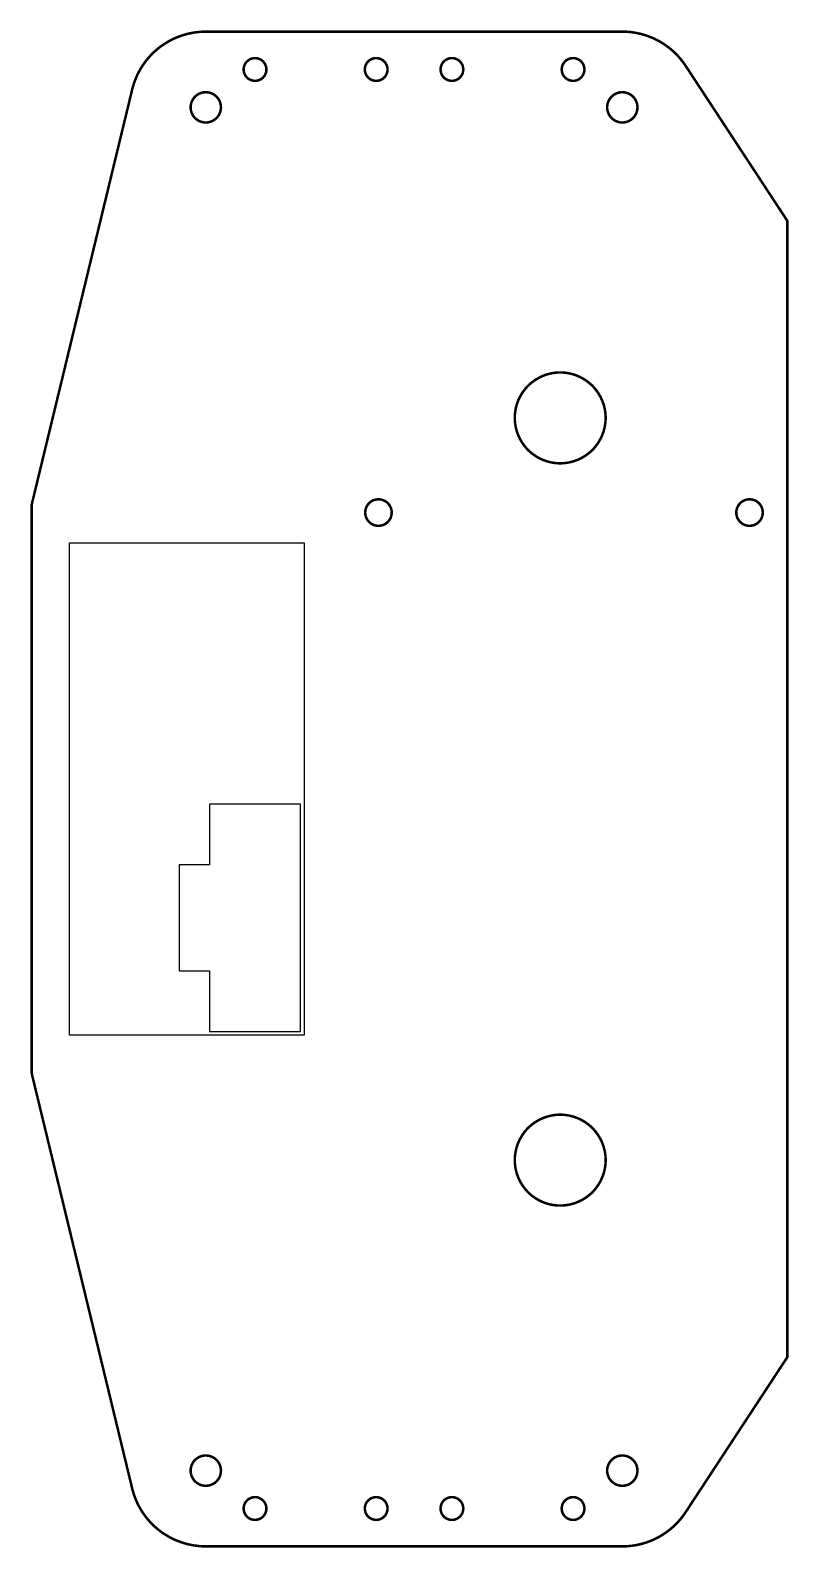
# Model space of a CAD drawing. Extents: x 0 to 100, y 0 to 200.
import ezdxf

# ---------------------------------------------------------------- set-up
doc = ezdxf.new("R2010")
doc.units = 0
doc.layers.get('0').update_dxf_attribs({"linetype": 'CONTINUOUS'})

msp = doc.modelspace()

# ---------------------------------------------------------------- linework, layer by layer
at = {"color": 0, "const_width": 0.33333}
for points in [[(0.16667, 137.68), (13.4475, 192.533), (13.4722, 192.636), (13.5548, 192.939), (13.6787, 193.339), (13.8187, 193.732), (13.9747, 194.118), (14.1464, 194.497), (14.3333, 194.868), (14.5354, 195.231), (14.7522, 195.585), (14.9836, 195.928), (15.229, 196.263), (15.4885, 196.587), (15.7614, 196.901), (16.0476, 197.203), (16.3469, 197.494), (16.6589, 197.774), (16.9008, 197.975), (16.9833, 198.04), (17.1478, 198.169), (17.6631, 198.529), (18.3776, 198.96), (19.1231, 199.326), (19.8949, 199.631), (20.6893, 199.869), (21.5022, 200.042), (22.3293, 200.146), (22.9574, 200.181), (23.1667, 200.181), (78.1668, 200.181), (78.324, 200.181), (78.7957, 200.161), (79.4176, 200.103), (80.0313, 200.006), (80.6349, 199.871), (81.2269, 199.701), (81.8058, 199.494), (82.37, 199.254), (82.9179, 198.979), (83.4481, 198.672), (83.9587, 198.332), (84.4485, 197.961), (84.9157, 197.56), (85.3589, 197.129), (85.7764, 196.668), (86.1667, 196.181), (86.4419, 195.797), (86.5282, 195.665), (99.9668, 175.181), (99.9668, 25.1803), (86.5282, 4.69504), (86.4419, 4.56358), (86.1667, 4.18001), (85.7764, 3.69211), (85.3589, 3.23215), (84.9157, 2.80094), (84.4485, 2.39942), (83.9587, 2.02838), (83.4481, 1.68864), (82.9179, 1.38108), (82.37, 1.1065), (81.8058, 0.86583), (81.2269, 0.65989), (80.6349, 0.48947), (80.0313, 0.35547), (79.4176, 0.25868), (78.7957, 0.20003), (78.324, 0.18023), (78.1668, 0.18023), (23.1667, 0.18023), (22.9574, 0.18023), (22.3293, 0.21539), (21.5022, 0.31972), (20.6893, 0.49197), (19.8949, 0.73063), (19.1231, 1.03429), (18.3776, 1.40153), (17.6631, 1.831), (17.1478, 2.19174), (16.9833, 2.32113), (16.9008, 2.38601), (16.6589, 2.58757), (16.3469, 2.86654), (16.0476, 3.1575), (15.7614, 3.46001), (15.4885, 3.77365), (15.229, 4.09799), (14.9836, 4.43251), (14.7522, 4.77675), (14.5354, 5.13032), (14.3333, 5.49274), (14.1464, 5.8635), (13.9747, 6.24219), (13.8187, 6.62836), (13.6787, 7.02154), (13.5548, 7.42128), (13.4722, 7.72515), (13.4475, 7.8271), (0.16667, 62.6803), (0.16667, 137.68)], [(29.6667, 196.681), (29.705, 196.681), (29.82, 196.672), (29.969, 196.65), (30.1128, 196.612), (30.2506, 196.563), (30.3817, 196.5), (30.5054, 196.425), (30.6208, 196.337), (30.7274, 196.242), (30.8242, 196.135), (30.9106, 196.019), (30.9856, 195.896), (31.0489, 195.764), (31.0992, 195.626), (31.1363, 195.483), (31.159, 195.333), (31.1667, 195.219), (31.1667, 195.181), (31.1667, 195.142), (31.159, 195.028), (31.1363, 194.878), (31.0992, 194.735), (31.0489, 194.597), (30.9856, 194.465), (30.9106, 194.342), (30.8242, 194.226), (30.7274, 194.119), (30.6208, 194.024), (30.5054, 193.936), (30.3817, 193.861), (30.2506, 193.799), (30.1128, 193.749), (29.969, 193.711), (29.82, 193.689), (29.705, 193.681), (29.6667, 193.681), (29.6283, 193.681), (29.5133, 193.689), (29.3643, 193.711), (29.2207, 193.749), (29.0828, 193.799), (28.9517, 193.861), (28.8281, 193.936), (28.7125, 194.024), (28.606, 194.119), (28.5092, 194.226), (28.4229, 194.342), (28.3478, 194.465), (28.2846, 194.597), (28.2342, 194.735), (28.1972, 194.878), (28.1744, 195.028), (28.1667, 195.142), (28.1667, 195.181), (28.1667, 195.219), (28.1744, 195.333), (28.1972, 195.483), (28.2342, 195.626), (28.2846, 195.764), (28.3478, 195.896), (28.4229, 196.019), (28.5092, 196.135), (28.606, 196.242), (28.7125, 196.337), (28.8281, 196.425), (28.9517, 196.5), (29.0828, 196.563), (29.2207, 196.612), (29.3643, 196.65), (29.5133, 196.672), (29.6283, 196.681), (29.6667, 196.681)], [(45.6667, 196.681), (45.705, 196.681), (45.82, 196.672), (45.969, 196.65), (46.1128, 196.612), (46.2506, 196.563), (46.3817, 196.5), (46.5054, 196.425), (46.6208, 196.337), (46.7274, 196.242), (46.8242, 196.135), (46.9106, 196.019), (46.9857, 195.896), (47.0489, 195.764), (47.0993, 195.626), (47.1363, 195.483), (47.159, 195.333), (47.1667, 195.219), (47.1667, 195.181), (47.1667, 195.142), (47.159, 195.028), (47.1363, 194.878), (47.0993, 194.735), (47.0489, 194.597), (46.9857, 194.465), (46.9106, 194.342), (46.8242, 194.226), (46.7274, 194.119), (46.6208, 194.024), (46.5054, 193.936), (46.3817, 193.861), (46.2506, 193.799), (46.1128, 193.749), (45.969, 193.711), (45.82, 193.689), (45.705, 193.681), (45.6667, 193.681), (45.6283, 193.681), (45.5133, 193.689), (45.3644, 193.711), (45.2207, 193.749), (45.0828, 193.799), (44.9517, 193.861), (44.8281, 193.936), (44.7125, 194.024), (44.6061, 194.119), (44.5092, 194.226), (44.4229, 194.342), (44.3478, 194.465), (44.2846, 194.597), (44.2342, 194.735), (44.1972, 194.878), (44.1744, 195.028), (44.1667, 195.142), (44.1667, 195.181), (44.1667, 195.219), (44.1744, 195.333), (44.1972, 195.483), (44.2342, 195.626), (44.2846, 195.764), (44.3478, 195.896), (44.4229, 196.019), (44.5092, 196.135), (44.6061, 196.242), (44.7125, 196.337), (44.8281, 196.425), (44.9517, 196.5), (45.0828, 196.563), (45.2207, 196.612), (45.3644, 196.65), (45.5133, 196.672), (45.6283, 196.681), (45.6667, 196.681)], [(55.6668, 196.681), (55.7051, 196.681), (55.8201, 196.672), (55.969, 196.65), (56.1128, 196.612), (56.2506, 196.563), (56.3817, 196.5), (56.5054, 196.425), (56.6208, 196.337), (56.7274, 196.242), (56.8242, 196.135), (56.9106, 196.019), (56.9857, 195.896), (57.0489, 195.764), (57.0993, 195.626), (57.1363, 195.483), (57.159, 195.333), (57.1668, 195.219), (57.1668, 195.181), (57.1668, 195.142), (57.159, 195.028), (57.1363, 194.878), (57.0993, 194.735), (57.0489, 194.597), (56.9857, 194.465), (56.9106, 194.342), (56.8242, 194.226), (56.7274, 194.119), (56.6208, 194.024), (56.5054, 193.936), (56.3817, 193.861), (56.2506, 193.799), (56.1128, 193.749), (55.969, 193.711), (55.8201, 193.689), (55.7051, 193.681), (55.6668, 193.681), (55.6285, 193.681), (55.5133, 193.689), (55.3644, 193.711), (55.2207, 193.749), (55.0828, 193.799), (54.9518, 193.861), (54.8281, 193.936), (54.7126, 194.024), (54.6061, 194.119), (54.5093, 194.226), (54.4229, 194.342), (54.3478, 194.465), (54.2846, 194.597), (54.2342, 194.735), (54.1972, 194.878), (54.1744, 195.028), (54.1668, 195.142), (54.1668, 195.181), (54.1668, 195.219), (54.1744, 195.333), (54.1972, 195.483), (54.2342, 195.626), (54.2846, 195.764), (54.3478, 195.896), (54.4229, 196.019), (54.5093, 196.135), (54.6061, 196.242), (54.7126, 196.337), (54.8281, 196.425), (54.9518, 196.5), (55.0828, 196.563), (55.2207, 196.612), (55.3644, 196.65), (55.5133, 196.672), (55.6285, 196.681), (55.6668, 196.681)], [(71.6668, 196.681), (71.7051, 196.681), (71.8201, 196.672), (71.969, 196.65), (72.1128, 196.612), (72.2507, 196.563), (72.3817, 196.5), (72.5054, 196.425), (72.6208, 196.337), (72.7275, 196.242), (72.8242, 196.135), (72.9106, 196.019), (72.9857, 195.896), (73.0489, 195.764), (73.0993, 195.626), (73.1363, 195.483), (73.159, 195.333), (73.1668, 195.219), (73.1668, 195.181), (73.1668, 195.142), (73.159, 195.028), (73.1363, 194.878), (73.0993, 194.735), (73.0489, 194.597), (72.9857, 194.465), (72.9106, 194.342), (72.8242, 194.226), (72.7275, 194.119), (72.6208, 194.024), (72.5054, 193.936), (72.3817, 193.861), (72.2507, 193.799), (72.1128, 193.749), (71.969, 193.711), (71.8201, 193.689), (71.7051, 193.681), (71.6668, 193.681), (71.6285, 193.681), (71.5133, 193.689), (71.3644, 193.711), (71.2207, 193.749), (71.0828, 193.799), (70.9518, 193.861), (70.8281, 193.936), (70.7126, 194.024), (70.6061, 194.119), (70.5093, 194.226), (70.4229, 194.342), (70.3478, 194.465), (70.2846, 194.597), (70.2342, 194.735), (70.1972, 194.878), (70.1744, 195.028), (70.1668, 195.142), (70.1668, 195.181), (70.1668, 195.219), (70.1744, 195.333), (70.1972, 195.483), (70.2342, 195.626), (70.2846, 195.764), (70.3478, 195.896), (70.4229, 196.019), (70.5093, 196.135), (70.6061, 196.242), (70.7126, 196.337), (70.8281, 196.425), (70.9518, 196.5), (71.0828, 196.563), (71.2207, 196.612), (71.3644, 196.65), (71.5133, 196.672), (71.6285, 196.681), (71.6668, 196.681)], [(23.1667, 192.181), (23.2178, 192.181), (23.3712, 192.171), (23.5697, 192.14), (23.7614, 192.09), (23.9451, 192.024), (24.12, 191.939), (24.2849, 191.839), (24.4389, 191.724), (24.5808, 191.594), (24.71, 191.453), (24.8251, 191.299), (24.9253, 191.133), (25.0094, 190.96), (25.0768, 190.775), (25.1261, 190.583), (25.1564, 190.385), (25.1667, 190.232), (25.1667, 190.181), (25.1667, 190.129), (25.1564, 189.976), (25.1261, 189.778), (25.0768, 189.586), (25.0094, 189.401), (24.9253, 189.228), (24.8251, 189.063), (24.71, 188.908), (24.5808, 188.767), (24.4389, 188.638), (24.2849, 188.522), (24.12, 188.422), (23.9451, 188.337), (23.7614, 188.271), (23.5697, 188.221), (23.3712, 188.19), (23.2178, 188.181), (23.1667, 188.181), (23.1156, 188.181), (22.9622, 188.19), (22.7636, 188.221), (22.5719, 188.271), (22.3882, 188.337), (22.2133, 188.422), (22.0485, 188.522), (21.8944, 188.638), (21.7525, 188.767), (21.6233, 188.908), (21.5082, 189.063), (21.4081, 189.228), (21.3239, 189.401), (21.2567, 189.586), (21.2074, 189.778), (21.1771, 189.976), (21.1667, 190.129), (21.1667, 190.181), (21.1667, 190.232), (21.1771, 190.385), (21.2074, 190.583), (21.2567, 190.775), (21.3239, 190.96), (21.4081, 191.133), (21.5082, 191.299), (21.6233, 191.453), (21.7525, 191.594), (21.8944, 191.724), (22.0485, 191.839), (22.2133, 191.939), (22.3882, 192.024), (22.5719, 192.09), (22.7636, 192.14), (22.9622, 192.171), (23.1156, 192.181), (23.1667, 192.181)], [(78.1668, 192.181), (78.2179, 192.181), (78.3713, 192.171), (78.5699, 192.14), (78.7615, 192.09), (78.9453, 192.024), (79.12, 191.939), (79.285, 191.839), (79.439, 191.724), (79.581, 191.594), (79.7101, 191.453), (79.8251, 191.299), (79.9254, 191.133), (80.0096, 190.96), (80.0768, 190.775), (80.1261, 190.583), (80.1564, 190.385), (80.1668, 190.232), (80.1668, 190.181), (80.1668, 190.129), (80.1564, 189.976), (80.1261, 189.778), (80.0768, 189.586), (80.0096, 189.401), (79.9254, 189.228), (79.8251, 189.063), (79.7101, 188.908), (79.581, 188.767), (79.439, 188.638), (79.285, 188.522), (79.12, 188.422), (78.9453, 188.337), (78.7615, 188.271), (78.5699, 188.221), (78.3713, 188.19), (78.2179, 188.181), (78.1668, 188.181), (78.1156, 188.181), (77.9622, 188.19), (77.7636, 188.221), (77.5719, 188.271), (77.3883, 188.337), (77.2135, 188.422), (77.0486, 188.522), (76.8946, 188.638), (76.7525, 188.767), (76.6235, 188.908), (76.5083, 189.063), (76.4082, 189.228), (76.3239, 189.401), (76.2567, 189.586), (76.2074, 189.778), (76.1771, 189.976), (76.1668, 190.129), (76.1668, 190.181), (76.1668, 190.232), (76.1771, 190.385), (76.2074, 190.583), (76.2567, 190.775), (76.3239, 190.96), (76.4082, 191.133), (76.5083, 191.299), (76.6235, 191.453), (76.7525, 191.594), (76.8946, 191.724), (77.0486, 191.839), (77.2135, 191.939), (77.3883, 192.024), (77.5719, 192.09), (77.7636, 192.14), (77.9622, 192.171), (78.1156, 192.181), (78.1668, 192.181)], [(69.9668, 155.181), (70.115, 155.181), (70.5597, 155.151), (71.1428, 155.064), (71.7118, 154.921), (72.2629, 154.724), (72.7921, 154.474), (73.2956, 154.172), (73.7693, 153.822), (74.1046, 153.528), (74.2094, 153.424), (74.3143, 153.318), (74.6079, 152.983), (74.9586, 152.51), (75.2599, 152.006), (75.51, 151.476), (75.7074, 150.925), (75.8504, 150.357), (75.9374, 149.774), (75.9668, 149.329), (75.9668, 149.181), (75.9668, 149.032), (75.9374, 148.587), (75.8504, 148.004), (75.7074, 147.436), (75.51, 146.885), (75.2599, 146.356), (74.9586, 145.851), (74.6079, 145.378), (74.3143, 145.043), (74.2094, 144.938), (74.1046, 144.833), (73.7693, 144.539), (73.2956, 144.189), (72.7921, 143.888), (72.2629, 143.638), (71.7118, 143.44), (71.1428, 143.297), (70.5597, 143.21), (70.115, 143.181), (69.9668, 143.181), (69.8185, 143.181), (69.3738, 143.21), (68.7907, 143.297), (68.2217, 143.44), (67.6707, 143.638), (67.1414, 143.888), (66.6379, 144.189), (66.1642, 144.539), (65.8289, 144.833), (65.7242, 144.938), (65.6193, 145.043), (65.3256, 145.378), (64.9749, 145.851), (64.6736, 146.356), (64.4235, 146.885), (64.2261, 147.436), (64.0831, 148.004), (63.9961, 148.587), (63.9668, 149.032), (63.9668, 149.181), (63.9668, 149.329), (63.9961, 149.774), (64.0831, 150.357), (64.2261, 150.925), (64.4235, 151.476), (64.6736, 152.006), (64.9749, 152.51), (65.3256, 152.983), (65.6193, 153.318), (65.7242, 153.424), (65.8289, 153.528), (66.1642, 153.822), (66.6379, 154.172), (67.1414, 154.474), (67.6707, 154.724), (68.2217, 154.921), (68.7907, 155.064), (69.3738, 155.151), (69.8185, 155.181), (69.9668, 155.181)], [(45.9668, 138.43), (46.0114, 138.43), (46.1456, 138.421), (46.3194, 138.395), (46.4871, 138.352), (46.6479, 138.293), (46.8008, 138.219), (46.9451, 138.132), (47.0799, 138.031), (47.2042, 137.918), (47.3171, 137.794), (47.4179, 137.659), (47.5054, 137.515), (47.5792, 137.362), (47.6381, 137.201), (47.6811, 137.033), (47.7076, 136.859), (47.7168, 136.725), (47.7168, 136.68), (47.7168, 136.636), (47.7076, 136.502), (47.6811, 136.328), (47.6381, 136.16), (47.5792, 135.999), (47.5054, 135.846), (47.4179, 135.702), (47.3171, 135.567), (47.2042, 135.443), (47.0799, 135.33), (46.9451, 135.229), (46.8008, 135.142), (46.6479, 135.068), (46.4871, 135.009), (46.3194, 134.966), (46.1456, 134.939), (46.0114, 134.93), (45.9668, 134.93), (45.9219, 134.93), (45.7878, 134.939), (45.614, 134.966), (45.4462, 135.009), (45.2856, 135.068), (45.1325, 135.142), (44.9883, 135.229), (44.8535, 135.33), (44.7293, 135.443), (44.6164, 135.567), (44.5156, 135.702), (44.4279, 135.846), (44.3542, 135.999), (44.2954, 136.16), (44.2522, 136.328), (44.2257, 136.502), (44.2168, 136.636), (44.2168, 136.68), (44.2168, 136.725), (44.2257, 136.859), (44.2522, 137.033), (44.2954, 137.201), (44.3542, 137.362), (44.4279, 137.515), (44.5156, 137.659), (44.6164, 137.794), (44.7293, 137.918), (44.8535, 138.031), (44.9883, 138.132), (45.1325, 138.219), (45.2856, 138.293), (45.4462, 138.352), (45.614, 138.395), (45.7878, 138.421), (45.9219, 138.43), (45.9668, 138.43)], [(94.9668, 138.43), (95.0115, 138.43), (95.1457, 138.421), (95.3194, 138.395), (95.4872, 138.352), (95.6479, 138.293), (95.801, 138.219), (95.9451, 138.132), (96.08, 138.031), (96.2042, 137.918), (96.3172, 137.794), (96.4179, 137.659), (96.5056, 137.515), (96.5793, 137.362), (96.6381, 137.201), (96.6812, 137.033), (96.7078, 136.859), (96.7168, 136.725), (96.7168, 136.68), (96.7168, 136.636), (96.7078, 136.502), (96.6812, 136.328), (96.6381, 136.16), (96.5793, 135.999), (96.5056, 135.846), (96.4179, 135.702), (96.3172, 135.567), (96.2042, 135.443), (96.08, 135.33), (95.9451, 135.229), (95.801, 135.142), (95.6479, 135.068), (95.4872, 135.009), (95.3194, 134.966), (95.1457, 134.939), (95.0115, 134.93), (94.9668, 134.93), (94.9221, 134.93), (94.7879, 134.939), (94.614, 134.966), (94.4464, 135.009), (94.2856, 135.068), (94.1326, 135.142), (93.9883, 135.229), (93.8536, 135.33), (93.7293, 135.443), (93.6164, 135.567), (93.5157, 135.702), (93.4281, 135.846), (93.3543, 135.999), (93.2954, 136.16), (93.2524, 136.328), (93.2258, 136.502), (93.2168, 136.636), (93.2168, 136.68), (93.2168, 136.725), (93.2258, 136.859), (93.2524, 137.033), (93.2954, 137.201), (93.3543, 137.362), (93.4281, 137.515), (93.5157, 137.659), (93.6164, 137.794), (93.7293, 137.918), (93.8536, 138.031), (93.9883, 138.132), (94.1326, 138.219), (94.2856, 138.293), (94.4464, 138.352), (94.614, 138.395), (94.7879, 138.421), (94.9221, 138.43), (94.9668, 138.43)], [(69.9668, 57.1803), (70.115, 57.1803), (70.5597, 57.151), (71.1428, 57.064), (71.7118, 56.921), (72.2629, 56.7236), (72.7921, 56.4735), (73.2956, 56.1722), (73.7693, 55.8215), (74.1046, 55.5278), (74.2094, 55.4229), (74.3143, 55.3182), (74.6079, 54.9829), (74.9586, 54.5092), (75.2599, 54.0057), (75.51, 53.4764), (75.7074, 52.9254), (75.8504, 52.3564), (75.9374, 51.7733), (75.9668, 51.3286), (75.9668, 51.1803), (75.9668, 51.0321), (75.9374, 50.5874), (75.8504, 50.0043), (75.7074, 49.4353), (75.51, 48.8842), (75.2599, 48.355), (74.9586, 47.8515), (74.6079, 47.3778), (74.3143, 47.0425), (74.2094, 46.9376), (74.1046, 46.8328), (73.7693, 46.5392), (73.2956, 46.1885), (72.7921, 45.8872), (72.2629, 45.6371), (71.7118, 45.4397), (71.1428, 45.2967), (70.5597, 45.2097), (70.115, 45.1803), (69.9668, 45.1803), (69.8185, 45.1803), (69.3738, 45.2097), (68.7907, 45.2967), (68.2217, 45.4397), (67.6707, 45.6371), (67.1414, 45.8872), (66.6379, 46.1885), (66.1642, 46.5392), (65.8289, 46.8328), (65.7242, 46.9376), (65.6193, 47.0425), (65.3256, 47.3778), (64.9749, 47.8515), (64.6736, 48.355), (64.4235, 48.8842), (64.2261, 49.4353), (64.0831, 50.0043), (63.9961, 50.5874), (63.9668, 51.0321), (63.9668, 51.1803), (63.9668, 51.3286), (63.9961, 51.7733), (64.0831, 52.3564), (64.2261, 52.9254), (64.4235, 53.4764), (64.6736, 54.0057), (64.9749, 54.5092), (65.3256, 54.9829), (65.6193, 55.3182), (65.7242, 55.4229), (65.8289, 55.5278), (66.1642, 55.8215), (66.6379, 56.1722), (67.1414, 56.4735), (67.6707, 56.7236), (68.2217, 56.921), (68.7907, 57.064), (69.3738, 57.151), (69.8185, 57.1803), (69.9668, 57.1803)], [(23.1667, 12.1803), (23.2178, 12.1803), (23.3712, 12.17), (23.5697, 12.1397), (23.7614, 12.0904), (23.9451, 12.0231), (24.12, 11.9389), (24.2849, 11.8388), (24.4389, 11.7236), (24.5808, 11.5945), (24.71, 11.4525), (24.8251, 11.2985), (24.9253, 11.1336), (25.0094, 10.9588), (25.0768, 10.7751), (25.1261, 10.5834), (25.1564, 10.3848), (25.1667, 10.2314), (25.1667, 10.1803), (25.1667, 10.1292), (25.1564, 9.97581), (25.1261, 9.77724), (25.0768, 9.58556), (25.0094, 9.40181), (24.9253, 9.227), (24.8251, 9.06207), (24.71, 8.9081), (24.5808, 8.76606), (24.4389, 8.63699), (24.2849, 8.52186), (24.12, 8.42171), (23.9451, 8.33746), (23.7614, 8.27024), (23.5697, 8.22092), (23.3712, 8.19065), (23.2178, 8.18028), (23.1667, 8.18028), (23.1156, 8.18028), (22.9622, 8.19065), (22.7636, 8.22092), (22.5719, 8.27024), (22.3882, 8.33746), (22.2133, 8.42171), (22.0485, 8.52186), (21.8944, 8.63699), (21.7525, 8.76606), (21.6233, 8.9081), (21.5082, 9.06207), (21.4081, 9.227), (21.3239, 9.40181), (21.2567, 9.58556), (21.2074, 9.77724), (21.1771, 9.97581), (21.1667, 10.1292), (21.1667, 10.1803), (21.1667, 10.2314), (21.1771, 10.3848), (21.2074, 10.5834), (21.2567, 10.7751), (21.3239, 10.9588), (21.4081, 11.1336), (21.5082, 11.2985), (21.6233, 11.4525), (21.7525, 11.5945), (21.8944, 11.7236), (22.0485, 11.8388), (22.2133, 11.9389), (22.3882, 12.0231), (22.5719, 12.0904), (22.7636, 12.1397), (22.9622, 12.17), (23.1156, 12.1803), (23.1667, 12.1803)], [(78.1668, 12.1803), (78.2179, 12.1803), (78.3713, 12.17), (78.5699, 12.1397), (78.7615, 12.0904), (78.9453, 12.0231), (79.12, 11.9389), (79.285, 11.8388), (79.439, 11.7236), (79.581, 11.5945), (79.7101, 11.4525), (79.8251, 11.2985), (79.9254, 11.1336), (80.0096, 10.9588), (80.0768, 10.7751), (80.1261, 10.5834), (80.1564, 10.3848), (80.1668, 10.2314), (80.1668, 10.1803), (80.1668, 10.1292), (80.1564, 9.97581), (80.1261, 9.77724), (80.0768, 9.58556), (80.0096, 9.40181), (79.9254, 9.227), (79.8251, 9.06207), (79.7101, 8.9081), (79.581, 8.76606), (79.439, 8.63699), (79.285, 8.52186), (79.12, 8.42171), (78.9453, 8.33746), (78.7615, 8.27024), (78.5699, 8.22092), (78.3713, 8.19065), (78.2179, 8.18028), (78.1668, 8.18028), (78.1156, 8.18028), (77.9622, 8.19065), (77.7636, 8.22092), (77.5719, 8.27024), (77.3883, 8.33746), (77.2135, 8.42171), (77.0486, 8.52186), (76.8946, 8.63699), (76.7525, 8.76606), (76.6235, 8.9081), (76.5083, 9.06207), (76.4082, 9.227), (76.3239, 9.40181), (76.2567, 9.58556), (76.2074, 9.77724), (76.1771, 9.97581), (76.1668, 10.1292), (76.1668, 10.1803), (76.1668, 10.2314), (76.1771, 10.3848), (76.2074, 10.5834), (76.2567, 10.7751), (76.3239, 10.9588), (76.4082, 11.1336), (76.5083, 11.2985), (76.6235, 11.4525), (76.7525, 11.5945), (76.8946, 11.7236), (77.0486, 11.8388), (77.2135, 11.9389), (77.3883, 12.0231), (77.5719, 12.0904), (77.7636, 12.1397), (77.9622, 12.17), (78.1156, 12.1803), (78.1668, 12.1803)], [(29.6667, 6.68024), (29.705, 6.68024), (29.82, 6.67253), (29.969, 6.64979), (30.1128, 6.61285), (30.2506, 6.56239), (30.3817, 6.49924), (30.5054, 6.4241), (30.6208, 6.33772), (30.7274, 6.24094), (30.8242, 6.13439), (30.9106, 6.01893), (30.9856, 5.89524), (31.0489, 5.76417), (31.0992, 5.62631), (31.1363, 5.48258), (31.159, 5.33361), (31.1667, 5.21858), (31.1667, 5.18024), (31.1667, 5.14193), (31.159, 5.02692), (31.1363, 4.87799), (31.0992, 4.73421), (31.0489, 4.5964), (30.9856, 4.46528), (30.9106, 4.34158), (30.8242, 4.22613), (30.7274, 4.11963), (30.6208, 4.02279), (30.5054, 3.93642), (30.3817, 3.86133), (30.2506, 3.79812), (30.1128, 3.74772), (29.969, 3.71072), (29.82, 3.68799), (29.705, 3.68024), (29.6667, 3.68024), (29.6283, 3.68024), (29.5133, 3.68799), (29.3643, 3.71072), (29.2207, 3.74772), (29.0828, 3.79812), (28.9517, 3.86133), (28.8281, 3.93642), (28.7125, 4.02279), (28.606, 4.11963), (28.5092, 4.22613), (28.4229, 4.34158), (28.3478, 4.46528), (28.2846, 4.5964), (28.2342, 4.73421), (28.1972, 4.87799), (28.1744, 5.02692), (28.1667, 5.14193), (28.1667, 5.18024), (28.1667, 5.21858), (28.1744, 5.33361), (28.1972, 5.48258), (28.2342, 5.62631), (28.2846, 5.76417), (28.3478, 5.89524), (28.4229, 6.01893), (28.5092, 6.13439), (28.606, 6.24094), (28.7125, 6.33772), (28.8281, 6.4241), (28.9517, 6.49924), (29.0828, 6.56239), (29.2207, 6.61285), (29.3643, 6.64979), (29.5133, 6.67253), (29.6283, 6.68024), (29.6667, 6.68024)], [(45.6667, 6.68024), (45.705, 6.68024), (45.82, 6.67253), (45.969, 6.64979), (46.1128, 6.61285), (46.2506, 6.56239), (46.3817, 6.49924), (46.5054, 6.4241), (46.6208, 6.33772), (46.7274, 6.24094), (46.8242, 6.13439), (46.9106, 6.01893), (46.9857, 5.89524), (47.0489, 5.76417), (47.0993, 5.62631), (47.1363, 5.48258), (47.159, 5.33361), (47.1667, 5.21858), (47.1667, 5.18024), (47.1667, 5.14193), (47.159, 5.02692), (47.1363, 4.87799), (47.0993, 4.73421), (47.0489, 4.5964), (46.9857, 4.46528), (46.9106, 4.34158), (46.8242, 4.22613), (46.7274, 4.11963), (46.6208, 4.02279), (46.5054, 3.93642), (46.3817, 3.86133), (46.2506, 3.79812), (46.1128, 3.74772), (45.969, 3.71072), (45.82, 3.68799), (45.705, 3.68024), (45.6667, 3.68024), (45.6283, 3.68024), (45.5133, 3.68799), (45.3644, 3.71072), (45.2207, 3.74772), (45.0828, 3.79812), (44.9517, 3.86133), (44.8281, 3.93642), (44.7125, 4.02279), (44.6061, 4.11963), (44.5092, 4.22613), (44.4229, 4.34158), (44.3478, 4.46528), (44.2846, 4.5964), (44.2342, 4.73421), (44.1972, 4.87799), (44.1744, 5.02692), (44.1667, 5.14193), (44.1667, 5.18024), (44.1667, 5.21858), (44.1744, 5.33361), (44.1972, 5.48258), (44.2342, 5.62631), (44.2846, 5.76417), (44.3478, 5.89524), (44.4229, 6.01893), (44.5092, 6.13439), (44.6061, 6.24094), (44.7125, 6.33772), (44.8281, 6.4241), (44.9517, 6.49924), (45.0828, 6.56239), (45.2207, 6.61285), (45.3644, 6.64979), (45.5133, 6.67253), (45.6283, 6.68024), (45.6667, 6.68024)], [(55.6668, 6.68024), (55.7051, 6.68024), (55.8201, 6.67253), (55.969, 6.64979), (56.1128, 6.61285), (56.2506, 6.56239), (56.3817, 6.49924), (56.5054, 6.4241), (56.6208, 6.33772), (56.7274, 6.24094), (56.8242, 6.13439), (56.9106, 6.01893), (56.9857, 5.89524), (57.0489, 5.76417), (57.0993, 5.62631), (57.1363, 5.48258), (57.159, 5.33361), (57.1668, 5.21858), (57.1668, 5.18024), (57.1668, 5.14193), (57.159, 5.02692), (57.1363, 4.87799), (57.0993, 4.73421), (57.0489, 4.5964), (56.9857, 4.46528), (56.9106, 4.34158), (56.8242, 4.22613), (56.7274, 4.11963), (56.6208, 4.02279), (56.5054, 3.93642), (56.3817, 3.86133), (56.2506, 3.79812), (56.1128, 3.74772), (55.969, 3.71072), (55.8201, 3.68799), (55.7051, 3.68024), (55.6668, 3.68024), (55.6285, 3.68024), (55.5133, 3.68799), (55.3644, 3.71072), (55.2207, 3.74772), (55.0828, 3.79812), (54.9518, 3.86133), (54.8281, 3.93642), (54.7126, 4.02279), (54.6061, 4.11963), (54.5093, 4.22613), (54.4229, 4.34158), (54.3478, 4.46528), (54.2846, 4.5964), (54.2342, 4.73421), (54.1972, 4.87799), (54.1744, 5.02692), (54.1668, 5.14193), (54.1668, 5.18024), (54.1668, 5.21858), (54.1744, 5.33361), (54.1972, 5.48258), (54.2342, 5.62631), (54.2846, 5.76417), (54.3478, 5.89524), (54.4229, 6.01893), (54.5093, 6.13439), (54.6061, 6.24094), (54.7126, 6.33772), (54.8281, 6.4241), (54.9518, 6.49924), (55.0828, 6.56239), (55.2207, 6.61285), (55.3644, 6.64979), (55.5133, 6.67253), (55.6285, 6.68024), (55.6668, 6.68024)], [(71.6668, 6.68024), (71.7051, 6.68024), (71.8201, 6.67253), (71.969, 6.64979), (72.1128, 6.61285), (72.2507, 6.56239), (72.3817, 6.49924), (72.5054, 6.4241), (72.6208, 6.33772), (72.7275, 6.24094), (72.8242, 6.13439), (72.9106, 6.01893), (72.9857, 5.89524), (73.0489, 5.76417), (73.0993, 5.62631), (73.1363, 5.48258), (73.159, 5.33361), (73.1668, 5.21858), (73.1668, 5.18024), (73.1668, 5.14193), (73.159, 5.02692), (73.1363, 4.87799), (73.0993, 4.73421), (73.0489, 4.5964), (72.9857, 4.46528), (72.9106, 4.34158), (72.8242, 4.22613), (72.7275, 4.11963), (72.6208, 4.02279), (72.5054, 3.93642), (72.3817, 3.86133), (72.2507, 3.79812), (72.1128, 3.74772), (71.969, 3.71072), (71.8201, 3.68799), (71.7051, 3.68024), (71.6668, 3.68024), (71.6285, 3.68024), (71.5133, 3.68799), (71.3644, 3.71072), (71.2207, 3.74772), (71.0828, 3.79812), (70.9518, 3.86133), (70.8281, 3.93642), (70.7126, 4.02279), (70.6061, 4.11963), (70.5093, 4.22613), (70.4229, 4.34158), (70.3478, 4.46528), (70.2846, 4.5964), (70.2342, 4.73421), (70.1972, 4.87799), (70.1744, 5.02692), (70.1668, 5.14193), (70.1668, 5.18024), (70.1668, 5.21858), (70.1744, 5.33361), (70.1972, 5.48258), (70.2342, 5.62631), (70.2846, 5.76417), (70.3478, 5.89524), (70.4229, 6.01893), (70.5093, 6.13439), (70.6061, 6.24094), (70.7126, 6.33772), (70.8281, 6.4241), (70.9518, 6.49924), (71.0828, 6.56239), (71.2207, 6.61285), (71.3644, 6.64979), (71.5133, 6.67253), (71.6285, 6.68024), (71.6668, 6.68024)]]:
    msp.add_lwpolyline(points, close=True, dxfattribs=at)
at = {"color": 0}
for points in [[(0.16667, 137.68), (13.4475, 192.533), (13.4722, 192.636), (13.5548, 192.939), (13.6787, 193.339), (13.8187, 193.732), (13.9747, 194.118), (14.1464, 194.497), (14.3333, 194.868), (14.5354, 195.231), (14.7522, 195.585), (14.9836, 195.928), (15.229, 196.263), (15.4885, 196.587), (15.7614, 196.901), (16.0476, 197.203), (16.3469, 197.494), (16.6589, 197.774), (16.9008, 197.975), (16.9833, 198.04), (17.1478, 198.169), (17.6631, 198.529), (18.3776, 198.96), (19.1231, 199.326), (19.8949, 199.631), (20.6893, 199.869), (21.5022, 200.042), (22.3293, 200.146), (22.9574, 200.181), (23.1667, 200.181), (78.1668, 200.181), (78.324, 200.181), (78.7957, 200.161), (79.4176, 200.103), (80.0313, 200.006), (80.6349, 199.871), (81.2269, 199.701), (81.8058, 199.494), (82.37, 199.254), (82.9179, 198.979), (83.4481, 198.672), (83.9587, 198.332), (84.4485, 197.961), (84.9157, 197.56), (85.3589, 197.129), (85.7764, 196.668), (86.1667, 196.181), (86.4419, 195.797), (86.5282, 195.665), (99.9668, 175.181), (99.9668, 25.1803), (86.5282, 4.69504), (86.4419, 4.56358), (86.1667, 4.18001), (85.7764, 3.69211), (85.3589, 3.23215), (84.9157, 2.80094), (84.4485, 2.39942), (83.9587, 2.02838), (83.4481, 1.68864), (82.9179, 1.38108), (82.37, 1.1065), (81.8058, 0.86583), (81.2269, 0.65989), (80.6349, 0.48947), (80.0313, 0.35547), (79.4176, 0.25868), (78.7957, 0.20003), (78.324, 0.18023), (78.1668, 0.18023), (23.1667, 0.18023), (22.9574, 0.18023), (22.3293, 0.21539), (21.5022, 0.31972), (20.6893, 0.49197), (19.8949, 0.73063), (19.1231, 1.03429), (18.3776, 1.40153), (17.6631, 1.831), (17.1478, 2.19174), (16.9833, 2.32113), (16.9008, 2.38601), (16.6589, 2.58757), (16.3469, 2.86654), (16.0476, 3.1575), (15.7614, 3.46001), (15.4885, 3.77365), (15.229, 4.09799), (14.9836, 4.43251), (14.7522, 4.77675), (14.5354, 5.13032), (14.3333, 5.49274), (14.1464, 5.8635), (13.9747, 6.24219), (13.8187, 6.62836), (13.6787, 7.02154), (13.5548, 7.42128), (13.4722, 7.72515), (13.4475, 7.8271), (0.16667, 62.6803), (0.16667, 137.68)], [(29.6667, 196.681), (29.705, 196.681), (29.82, 196.672), (29.969, 196.65), (30.1128, 196.612), (30.2506, 196.563), (30.3817, 196.5), (30.5054, 196.425), (30.6208, 196.337), (30.7274, 196.242), (30.8242, 196.135), (30.9106, 196.019), (30.9856, 195.896), (31.0489, 195.764), (31.0992, 195.626), (31.1363, 195.483), (31.159, 195.333), (31.1667, 195.219), (31.1667, 195.181), (31.1667, 195.142), (31.159, 195.028), (31.1363, 194.878), (31.0992, 194.735), (31.0489, 194.597), (30.9856, 194.465), (30.9106, 194.342), (30.8242, 194.226), (30.7274, 194.119), (30.6208, 194.024), (30.5054, 193.936), (30.3817, 193.861), (30.2506, 193.799), (30.1128, 193.749), (29.969, 193.711), (29.82, 193.689), (29.705, 193.681), (29.6667, 193.681), (29.6283, 193.681), (29.5133, 193.689), (29.3643, 193.711), (29.2207, 193.749), (29.0828, 193.799), (28.9517, 193.861), (28.8281, 193.936), (28.7125, 194.024), (28.606, 194.119), (28.5092, 194.226), (28.4229, 194.342), (28.3478, 194.465), (28.2846, 194.597), (28.2342, 194.735), (28.1972, 194.878), (28.1744, 195.028), (28.1667, 195.142), (28.1667, 195.181), (28.1667, 195.219), (28.1744, 195.333), (28.1972, 195.483), (28.2342, 195.626), (28.2846, 195.764), (28.3478, 195.896), (28.4229, 196.019), (28.5092, 196.135), (28.606, 196.242), (28.7125, 196.337), (28.8281, 196.425), (28.9517, 196.5), (29.0828, 196.563), (29.2207, 196.612), (29.3643, 196.65), (29.5133, 196.672), (29.6283, 196.681), (29.6667, 196.681)], [(45.6667, 196.681), (45.705, 196.681), (45.82, 196.672), (45.969, 196.65), (46.1128, 196.612), (46.2506, 196.563), (46.3817, 196.5), (46.5054, 196.425), (46.6208, 196.337), (46.7274, 196.242), (46.8242, 196.135), (46.9106, 196.019), (46.9857, 195.896), (47.0489, 195.764), (47.0993, 195.626), (47.1363, 195.483), (47.159, 195.333), (47.1667, 195.219), (47.1667, 195.181), (47.1667, 195.142), (47.159, 195.028), (47.1363, 194.878), (47.0993, 194.735), (47.0489, 194.597), (46.9857, 194.465), (46.9106, 194.342), (46.8242, 194.226), (46.7274, 194.119), (46.6208, 194.024), (46.5054, 193.936), (46.3817, 193.861), (46.2506, 193.799), (46.1128, 193.749), (45.969, 193.711), (45.82, 193.689), (45.705, 193.681), (45.6667, 193.681), (45.6283, 193.681), (45.5133, 193.689), (45.3644, 193.711), (45.2207, 193.749), (45.0828, 193.799), (44.9517, 193.861), (44.8281, 193.936), (44.7125, 194.024), (44.6061, 194.119), (44.5092, 194.226), (44.4229, 194.342), (44.3478, 194.465), (44.2846, 194.597), (44.2342, 194.735), (44.1972, 194.878), (44.1744, 195.028), (44.1667, 195.142), (44.1667, 195.181), (44.1667, 195.219), (44.1744, 195.333), (44.1972, 195.483), (44.2342, 195.626), (44.2846, 195.764), (44.3478, 195.896), (44.4229, 196.019), (44.5092, 196.135), (44.6061, 196.242), (44.7125, 196.337), (44.8281, 196.425), (44.9517, 196.5), (45.0828, 196.563), (45.2207, 196.612), (45.3644, 196.65), (45.5133, 196.672), (45.6283, 196.681), (45.6667, 196.681)], [(55.6668, 196.681), (55.7051, 196.681), (55.8201, 196.672), (55.969, 196.65), (56.1128, 196.612), (56.2506, 196.563), (56.3817, 196.5), (56.5054, 196.425), (56.6208, 196.337), (56.7274, 196.242), (56.8242, 196.135), (56.9106, 196.019), (56.9857, 195.896), (57.0489, 195.764), (57.0993, 195.626), (57.1363, 195.483), (57.159, 195.333), (57.1668, 195.219), (57.1668, 195.181), (57.1668, 195.142), (57.159, 195.028), (57.1363, 194.878), (57.0993, 194.735), (57.0489, 194.597), (56.9857, 194.465), (56.9106, 194.342), (56.8242, 194.226), (56.7274, 194.119), (56.6208, 194.024), (56.5054, 193.936), (56.3817, 193.861), (56.2506, 193.799), (56.1128, 193.749), (55.969, 193.711), (55.8201, 193.689), (55.7051, 193.681), (55.6668, 193.681), (55.6285, 193.681), (55.5133, 193.689), (55.3644, 193.711), (55.2207, 193.749), (55.0828, 193.799), (54.9518, 193.861), (54.8281, 193.936), (54.7126, 194.024), (54.6061, 194.119), (54.5093, 194.226), (54.4229, 194.342), (54.3478, 194.465), (54.2846, 194.597), (54.2342, 194.735), (54.1972, 194.878), (54.1744, 195.028), (54.1668, 195.142), (54.1668, 195.181), (54.1668, 195.219), (54.1744, 195.333), (54.1972, 195.483), (54.2342, 195.626), (54.2846, 195.764), (54.3478, 195.896), (54.4229, 196.019), (54.5093, 196.135), (54.6061, 196.242), (54.7126, 196.337), (54.8281, 196.425), (54.9518, 196.5), (55.0828, 196.563), (55.2207, 196.612), (55.3644, 196.65), (55.5133, 196.672), (55.6285, 196.681), (55.6668, 196.681)], [(71.6668, 196.681), (71.7051, 196.681), (71.8201, 196.672), (71.969, 196.65), (72.1128, 196.612), (72.2507, 196.563), (72.3817, 196.5), (72.5054, 196.425), (72.6208, 196.337), (72.7275, 196.242), (72.8242, 196.135), (72.9106, 196.019), (72.9857, 195.896), (73.0489, 195.764), (73.0993, 195.626), (73.1363, 195.483), (73.159, 195.333), (73.1668, 195.219), (73.1668, 195.181), (73.1668, 195.142), (73.159, 195.028), (73.1363, 194.878), (73.0993, 194.735), (73.0489, 194.597), (72.9857, 194.465), (72.9106, 194.342), (72.8242, 194.226), (72.7275, 194.119), (72.6208, 194.024), (72.5054, 193.936), (72.3817, 193.861), (72.2507, 193.799), (72.1128, 193.749), (71.969, 193.711), (71.8201, 193.689), (71.7051, 193.681), (71.6668, 193.681), (71.6285, 193.681), (71.5133, 193.689), (71.3644, 193.711), (71.2207, 193.749), (71.0828, 193.799), (70.9518, 193.861), (70.8281, 193.936), (70.7126, 194.024), (70.6061, 194.119), (70.5093, 194.226), (70.4229, 194.342), (70.3478, 194.465), (70.2846, 194.597), (70.2342, 194.735), (70.1972, 194.878), (70.1744, 195.028), (70.1668, 195.142), (70.1668, 195.181), (70.1668, 195.219), (70.1744, 195.333), (70.1972, 195.483), (70.2342, 195.626), (70.2846, 195.764), (70.3478, 195.896), (70.4229, 196.019), (70.5093, 196.135), (70.6061, 196.242), (70.7126, 196.337), (70.8281, 196.425), (70.9518, 196.5), (71.0828, 196.563), (71.2207, 196.612), (71.3644, 196.65), (71.5133, 196.672), (71.6285, 196.681), (71.6668, 196.681)], [(23.1667, 192.181), (23.2178, 192.181), (23.3712, 192.171), (23.5697, 192.14), (23.7614, 192.09), (23.9451, 192.024), (24.12, 191.939), (24.2849, 191.839), (24.4389, 191.724), (24.5808, 191.594), (24.71, 191.453), (24.8251, 191.299), (24.9253, 191.133), (25.0094, 190.96), (25.0768, 190.775), (25.1261, 190.583), (25.1564, 190.385), (25.1667, 190.232), (25.1667, 190.181), (25.1667, 190.129), (25.1564, 189.976), (25.1261, 189.778), (25.0768, 189.586), (25.0094, 189.401), (24.9253, 189.228), (24.8251, 189.063), (24.71, 188.908), (24.5808, 188.767), (24.4389, 188.638), (24.2849, 188.522), (24.12, 188.422), (23.9451, 188.337), (23.7614, 188.271), (23.5697, 188.221), (23.3712, 188.19), (23.2178, 188.181), (23.1667, 188.181), (23.1156, 188.181), (22.9622, 188.19), (22.7636, 188.221), (22.5719, 188.271), (22.3882, 188.337), (22.2133, 188.422), (22.0485, 188.522), (21.8944, 188.638), (21.7525, 188.767), (21.6233, 188.908), (21.5082, 189.063), (21.4081, 189.228), (21.3239, 189.401), (21.2567, 189.586), (21.2074, 189.778), (21.1771, 189.976), (21.1667, 190.129), (21.1667, 190.181), (21.1667, 190.232), (21.1771, 190.385), (21.2074, 190.583), (21.2567, 190.775), (21.3239, 190.96), (21.4081, 191.133), (21.5082, 191.299), (21.6233, 191.453), (21.7525, 191.594), (21.8944, 191.724), (22.0485, 191.839), (22.2133, 191.939), (22.3882, 192.024), (22.5719, 192.09), (22.7636, 192.14), (22.9622, 192.171), (23.1156, 192.181), (23.1667, 192.181)], [(78.1668, 192.181), (78.2179, 192.181), (78.3713, 192.171), (78.5699, 192.14), (78.7615, 192.09), (78.9453, 192.024), (79.12, 191.939), (79.285, 191.839), (79.439, 191.724), (79.581, 191.594), (79.7101, 191.453), (79.8251, 191.299), (79.9254, 191.133), (80.0096, 190.96), (80.0768, 190.775), (80.1261, 190.583), (80.1564, 190.385), (80.1668, 190.232), (80.1668, 190.181), (80.1668, 190.129), (80.1564, 189.976), (80.1261, 189.778), (80.0768, 189.586), (80.0096, 189.401), (79.9254, 189.228), (79.8251, 189.063), (79.7101, 188.908), (79.581, 188.767), (79.439, 188.638), (79.285, 188.522), (79.12, 188.422), (78.9453, 188.337), (78.7615, 188.271), (78.5699, 188.221), (78.3713, 188.19), (78.2179, 188.181), (78.1668, 188.181), (78.1156, 188.181), (77.9622, 188.19), (77.7636, 188.221), (77.5719, 188.271), (77.3883, 188.337), (77.2135, 188.422), (77.0486, 188.522), (76.8946, 188.638), (76.7525, 188.767), (76.6235, 188.908), (76.5083, 189.063), (76.4082, 189.228), (76.3239, 189.401), (76.2567, 189.586), (76.2074, 189.778), (76.1771, 189.976), (76.1668, 190.129), (76.1668, 190.181), (76.1668, 190.232), (76.1771, 190.385), (76.2074, 190.583), (76.2567, 190.775), (76.3239, 190.96), (76.4082, 191.133), (76.5083, 191.299), (76.6235, 191.453), (76.7525, 191.594), (76.8946, 191.724), (77.0486, 191.839), (77.2135, 191.939), (77.3883, 192.024), (77.5719, 192.09), (77.7636, 192.14), (77.9622, 192.171), (78.1156, 192.181), (78.1668, 192.181)], [(69.9668, 155.181), (70.115, 155.181), (70.5597, 155.151), (71.1428, 155.064), (71.7118, 154.921), (72.2629, 154.724), (72.7921, 154.474), (73.2956, 154.172), (73.7693, 153.822), (74.1046, 153.528), (74.2094, 153.424), (74.3143, 153.318), (74.6079, 152.983), (74.9586, 152.51), (75.2599, 152.006), (75.51, 151.476), (75.7074, 150.925), (75.8504, 150.357), (75.9374, 149.774), (75.9668, 149.329), (75.9668, 149.181), (75.9668, 149.032), (75.9374, 148.587), (75.8504, 148.004), (75.7074, 147.436), (75.51, 146.885), (75.2599, 146.356), (74.9586, 145.851), (74.6079, 145.378), (74.3143, 145.043), (74.2094, 144.938), (74.1046, 144.833), (73.7693, 144.539), (73.2956, 144.189), (72.7921, 143.888), (72.2629, 143.638), (71.7118, 143.44), (71.1428, 143.297), (70.5597, 143.21), (70.115, 143.181), (69.9668, 143.181), (69.8185, 143.181), (69.3738, 143.21), (68.7907, 143.297), (68.2217, 143.44), (67.6707, 143.638), (67.1414, 143.888), (66.6379, 144.189), (66.1642, 144.539), (65.8289, 144.833), (65.7242, 144.938), (65.6193, 145.043), (65.3256, 145.378), (64.9749, 145.851), (64.6736, 146.356), (64.4235, 146.885), (64.2261, 147.436), (64.0831, 148.004), (63.9961, 148.587), (63.9668, 149.032), (63.9668, 149.181), (63.9668, 149.329), (63.9961, 149.774), (64.0831, 150.357), (64.2261, 150.925), (64.4235, 151.476), (64.6736, 152.006), (64.9749, 152.51), (65.3256, 152.983), (65.6193, 153.318), (65.7242, 153.424), (65.8289, 153.528), (66.1642, 153.822), (66.6379, 154.172), (67.1414, 154.474), (67.6707, 154.724), (68.2217, 154.921), (68.7907, 155.064), (69.3738, 155.151), (69.8185, 155.181), (69.9668, 155.181)], [(45.9668, 138.43), (46.0114, 138.43), (46.1456, 138.421), (46.3194, 138.395), (46.4871, 138.352), (46.6479, 138.293), (46.8008, 138.219), (46.9451, 138.132), (47.0799, 138.031), (47.2042, 137.918), (47.3171, 137.794), (47.4179, 137.659), (47.5054, 137.515), (47.5792, 137.362), (47.6381, 137.201), (47.6811, 137.033), (47.7076, 136.859), (47.7168, 136.725), (47.7168, 136.68), (47.7168, 136.636), (47.7076, 136.502), (47.6811, 136.328), (47.6381, 136.16), (47.5792, 135.999), (47.5054, 135.846), (47.4179, 135.702), (47.3171, 135.567), (47.2042, 135.443), (47.0799, 135.33), (46.9451, 135.229), (46.8008, 135.142), (46.6479, 135.068), (46.4871, 135.009), (46.3194, 134.966), (46.1456, 134.939), (46.0114, 134.93), (45.9668, 134.93), (45.9219, 134.93), (45.7878, 134.939), (45.614, 134.966), (45.4462, 135.009), (45.2856, 135.068), (45.1325, 135.142), (44.9883, 135.229), (44.8535, 135.33), (44.7293, 135.443), (44.6164, 135.567), (44.5156, 135.702), (44.4279, 135.846), (44.3542, 135.999), (44.2954, 136.16), (44.2522, 136.328), (44.2257, 136.502), (44.2168, 136.636), (44.2168, 136.68), (44.2168, 136.725), (44.2257, 136.859), (44.2522, 137.033), (44.2954, 137.201), (44.3542, 137.362), (44.4279, 137.515), (44.5156, 137.659), (44.6164, 137.794), (44.7293, 137.918), (44.8535, 138.031), (44.9883, 138.132), (45.1325, 138.219), (45.2856, 138.293), (45.4462, 138.352), (45.614, 138.395), (45.7878, 138.421), (45.9219, 138.43), (45.9668, 138.43)], [(94.9668, 138.43), (95.0115, 138.43), (95.1457, 138.421), (95.3194, 138.395), (95.4872, 138.352), (95.6479, 138.293), (95.801, 138.219), (95.9451, 138.132), (96.08, 138.031), (96.2042, 137.918), (96.3172, 137.794), (96.4179, 137.659), (96.5056, 137.515), (96.5793, 137.362), (96.6381, 137.201), (96.6812, 137.033), (96.7078, 136.859), (96.7168, 136.725), (96.7168, 136.68), (96.7168, 136.636), (96.7078, 136.502), (96.6812, 136.328), (96.6381, 136.16), (96.5793, 135.999), (96.5056, 135.846), (96.4179, 135.702), (96.3172, 135.567), (96.2042, 135.443), (96.08, 135.33), (95.9451, 135.229), (95.801, 135.142), (95.6479, 135.068), (95.4872, 135.009), (95.3194, 134.966), (95.1457, 134.939), (95.0115, 134.93), (94.9668, 134.93), (94.9221, 134.93), (94.7879, 134.939), (94.614, 134.966), (94.4464, 135.009), (94.2856, 135.068), (94.1326, 135.142), (93.9883, 135.229), (93.8536, 135.33), (93.7293, 135.443), (93.6164, 135.567), (93.5157, 135.702), (93.4281, 135.846), (93.3543, 135.999), (93.2954, 136.16), (93.2524, 136.328), (93.2258, 136.502), (93.2168, 136.636), (93.2168, 136.68), (93.2168, 136.725), (93.2258, 136.859), (93.2524, 137.033), (93.2954, 137.201), (93.3543, 137.362), (93.4281, 137.515), (93.5157, 137.659), (93.6164, 137.794), (93.7293, 137.918), (93.8536, 138.031), (93.9883, 138.132), (94.1326, 138.219), (94.2856, 138.293), (94.4464, 138.352), (94.614, 138.395), (94.7879, 138.421), (94.9221, 138.43), (94.9668, 138.43)], [(5.16667, 132.68), (36.1667, 132.68), (36.1667, 67.6803), (5.16667, 67.6803), (5.16667, 132.68)], [(19.6667, 76.1803), (23.6667, 76.1803), (23.6667, 68.1803), (35.6667, 68.1803), (35.6667, 98.1804), (23.6667, 98.1804), (23.6667, 90.1804), (19.6667, 90.1804), (19.6667, 76.1803)], [(69.9668, 57.1803), (70.115, 57.1803), (70.5597, 57.151), (71.1428, 57.064), (71.7118, 56.921), (72.2629, 56.7236), (72.7921, 56.4735), (73.2956, 56.1722), (73.7693, 55.8215), (74.1046, 55.5278), (74.2094, 55.4229), (74.3143, 55.3182), (74.6079, 54.9829), (74.9586, 54.5092), (75.2599, 54.0057), (75.51, 53.4764), (75.7074, 52.9254), (75.8504, 52.3564), (75.9374, 51.7733), (75.9668, 51.3286), (75.9668, 51.1803), (75.9668, 51.0321), (75.9374, 50.5874), (75.8504, 50.0043), (75.7074, 49.4353), (75.51, 48.8842), (75.2599, 48.355), (74.9586, 47.8515), (74.6079, 47.3778), (74.3143, 47.0425), (74.2094, 46.9376), (74.1046, 46.8328), (73.7693, 46.5392), (73.2956, 46.1885), (72.7921, 45.8872), (72.2629, 45.6371), (71.7118, 45.4397), (71.1428, 45.2967), (70.5597, 45.2097), (70.115, 45.1803), (69.9668, 45.1803), (69.8185, 45.1803), (69.3738, 45.2097), (68.7907, 45.2967), (68.2217, 45.4397), (67.6707, 45.6371), (67.1414, 45.8872), (66.6379, 46.1885), (66.1642, 46.5392), (65.8289, 46.8328), (65.7242, 46.9376), (65.6193, 47.0425), (65.3256, 47.3778), (64.9749, 47.8515), (64.6736, 48.355), (64.4235, 48.8842), (64.2261, 49.4353), (64.0831, 50.0043), (63.9961, 50.5874), (63.9668, 51.0321), (63.9668, 51.1803), (63.9668, 51.3286), (63.9961, 51.7733), (64.0831, 52.3564), (64.2261, 52.9254), (64.4235, 53.4764), (64.6736, 54.0057), (64.9749, 54.5092), (65.3256, 54.9829), (65.6193, 55.3182), (65.7242, 55.4229), (65.8289, 55.5278), (66.1642, 55.8215), (66.6379, 56.1722), (67.1414, 56.4735), (67.6707, 56.7236), (68.2217, 56.921), (68.7907, 57.064), (69.3738, 57.151), (69.8185, 57.1803), (69.9668, 57.1803)], [(23.1667, 12.1803), (23.2178, 12.1803), (23.3712, 12.17), (23.5697, 12.1397), (23.7614, 12.0904), (23.9451, 12.0231), (24.12, 11.9389), (24.2849, 11.8388), (24.4389, 11.7236), (24.5808, 11.5945), (24.71, 11.4525), (24.8251, 11.2985), (24.9253, 11.1336), (25.0094, 10.9588), (25.0768, 10.7751), (25.1261, 10.5834), (25.1564, 10.3848), (25.1667, 10.2314), (25.1667, 10.1803), (25.1667, 10.1292), (25.1564, 9.97581), (25.1261, 9.77724), (25.0768, 9.58556), (25.0094, 9.40181), (24.9253, 9.227), (24.8251, 9.06207), (24.71, 8.9081), (24.5808, 8.76606), (24.4389, 8.63699), (24.2849, 8.52186), (24.12, 8.42171), (23.9451, 8.33746), (23.7614, 8.27024), (23.5697, 8.22092), (23.3712, 8.19065), (23.2178, 8.18028), (23.1667, 8.18028), (23.1156, 8.18028), (22.9622, 8.19065), (22.7636, 8.22092), (22.5719, 8.27024), (22.3882, 8.33746), (22.2133, 8.42171), (22.0485, 8.52186), (21.8944, 8.63699), (21.7525, 8.76606), (21.6233, 8.9081), (21.5082, 9.06207), (21.4081, 9.227), (21.3239, 9.40181), (21.2567, 9.58556), (21.2074, 9.77724), (21.1771, 9.97581), (21.1667, 10.1292), (21.1667, 10.1803), (21.1667, 10.2314), (21.1771, 10.3848), (21.2074, 10.5834), (21.2567, 10.7751), (21.3239, 10.9588), (21.4081, 11.1336), (21.5082, 11.2985), (21.6233, 11.4525), (21.7525, 11.5945), (21.8944, 11.7236), (22.0485, 11.8388), (22.2133, 11.9389), (22.3882, 12.0231), (22.5719, 12.0904), (22.7636, 12.1397), (22.9622, 12.17), (23.1156, 12.1803), (23.1667, 12.1803)], [(78.1668, 12.1803), (78.2179, 12.1803), (78.3713, 12.17), (78.5699, 12.1397), (78.7615, 12.0904), (78.9453, 12.0231), (79.12, 11.9389), (79.285, 11.8388), (79.439, 11.7236), (79.581, 11.5945), (79.7101, 11.4525), (79.8251, 11.2985), (79.9254, 11.1336), (80.0096, 10.9588), (80.0768, 10.7751), (80.1261, 10.5834), (80.1564, 10.3848), (80.1668, 10.2314), (80.1668, 10.1803), (80.1668, 10.1292), (80.1564, 9.97581), (80.1261, 9.77724), (80.0768, 9.58556), (80.0096, 9.40181), (79.9254, 9.227), (79.8251, 9.06207), (79.7101, 8.9081), (79.581, 8.76606), (79.439, 8.63699), (79.285, 8.52186), (79.12, 8.42171), (78.9453, 8.33746), (78.7615, 8.27024), (78.5699, 8.22092), (78.3713, 8.19065), (78.2179, 8.18028), (78.1668, 8.18028), (78.1156, 8.18028), (77.9622, 8.19065), (77.7636, 8.22092), (77.5719, 8.27024), (77.3883, 8.33746), (77.2135, 8.42171), (77.0486, 8.52186), (76.8946, 8.63699), (76.7525, 8.76606), (76.6235, 8.9081), (76.5083, 9.06207), (76.4082, 9.227), (76.3239, 9.40181), (76.2567, 9.58556), (76.2074, 9.77724), (76.1771, 9.97581), (76.1668, 10.1292), (76.1668, 10.1803), (76.1668, 10.2314), (76.1771, 10.3848), (76.2074, 10.5834), (76.2567, 10.7751), (76.3239, 10.9588), (76.4082, 11.1336), (76.5083, 11.2985), (76.6235, 11.4525), (76.7525, 11.5945), (76.8946, 11.7236), (77.0486, 11.8388), (77.2135, 11.9389), (77.3883, 12.0231), (77.5719, 12.0904), (77.7636, 12.1397), (77.9622, 12.17), (78.1156, 12.1803), (78.1668, 12.1803)], [(29.6667, 6.68024), (29.705, 6.68024), (29.82, 6.67253), (29.969, 6.64979), (30.1128, 6.61285), (30.2506, 6.56239), (30.3817, 6.49924), (30.5054, 6.4241), (30.6208, 6.33772), (30.7274, 6.24094), (30.8242, 6.13439), (30.9106, 6.01893), (30.9856, 5.89524), (31.0489, 5.76417), (31.0992, 5.62631), (31.1363, 5.48258), (31.159, 5.33361), (31.1667, 5.21858), (31.1667, 5.18024), (31.1667, 5.14193), (31.159, 5.02692), (31.1363, 4.87799), (31.0992, 4.73421), (31.0489, 4.5964), (30.9856, 4.46528), (30.9106, 4.34158), (30.8242, 4.22613), (30.7274, 4.11963), (30.6208, 4.02279), (30.5054, 3.93642), (30.3817, 3.86133), (30.2506, 3.79812), (30.1128, 3.74772), (29.969, 3.71072), (29.82, 3.68799), (29.705, 3.68024), (29.6667, 3.68024), (29.6283, 3.68024), (29.5133, 3.68799), (29.3643, 3.71072), (29.2207, 3.74772), (29.0828, 3.79812), (28.9517, 3.86133), (28.8281, 3.93642), (28.7125, 4.02279), (28.606, 4.11963), (28.5092, 4.22613), (28.4229, 4.34158), (28.3478, 4.46528), (28.2846, 4.5964), (28.2342, 4.73421), (28.1972, 4.87799), (28.1744, 5.02692), (28.1667, 5.14193), (28.1667, 5.18024), (28.1667, 5.21858), (28.1744, 5.33361), (28.1972, 5.48258), (28.2342, 5.62631), (28.2846, 5.76417), (28.3478, 5.89524), (28.4229, 6.01893), (28.5092, 6.13439), (28.606, 6.24094), (28.7125, 6.33772), (28.8281, 6.4241), (28.9517, 6.49924), (29.0828, 6.56239), (29.2207, 6.61285), (29.3643, 6.64979), (29.5133, 6.67253), (29.6283, 6.68024), (29.6667, 6.68024)], [(45.6667, 6.68024), (45.705, 6.68024), (45.82, 6.67253), (45.969, 6.64979), (46.1128, 6.61285), (46.2506, 6.56239), (46.3817, 6.49924), (46.5054, 6.4241), (46.6208, 6.33772), (46.7274, 6.24094), (46.8242, 6.13439), (46.9106, 6.01893), (46.9857, 5.89524), (47.0489, 5.76417), (47.0993, 5.62631), (47.1363, 5.48258), (47.159, 5.33361), (47.1667, 5.21858), (47.1667, 5.18024), (47.1667, 5.14193), (47.159, 5.02692), (47.1363, 4.87799), (47.0993, 4.73421), (47.0489, 4.5964), (46.9857, 4.46528), (46.9106, 4.34158), (46.8242, 4.22613), (46.7274, 4.11963), (46.6208, 4.02279), (46.5054, 3.93642), (46.3817, 3.86133), (46.2506, 3.79812), (46.1128, 3.74772), (45.969, 3.71072), (45.82, 3.68799), (45.705, 3.68024), (45.6667, 3.68024), (45.6283, 3.68024), (45.5133, 3.68799), (45.3644, 3.71072), (45.2207, 3.74772), (45.0828, 3.79812), (44.9517, 3.86133), (44.8281, 3.93642), (44.7125, 4.02279), (44.6061, 4.11963), (44.5092, 4.22613), (44.4229, 4.34158), (44.3478, 4.46528), (44.2846, 4.5964), (44.2342, 4.73421), (44.1972, 4.87799), (44.1744, 5.02692), (44.1667, 5.14193), (44.1667, 5.18024), (44.1667, 5.21858), (44.1744, 5.33361), (44.1972, 5.48258), (44.2342, 5.62631), (44.2846, 5.76417), (44.3478, 5.89524), (44.4229, 6.01893), (44.5092, 6.13439), (44.6061, 6.24094), (44.7125, 6.33772), (44.8281, 6.4241), (44.9517, 6.49924), (45.0828, 6.56239), (45.2207, 6.61285), (45.3644, 6.64979), (45.5133, 6.67253), (45.6283, 6.68024), (45.6667, 6.68024)], [(55.6668, 6.68024), (55.7051, 6.68024), (55.8201, 6.67253), (55.969, 6.64979), (56.1128, 6.61285), (56.2506, 6.56239), (56.3817, 6.49924), (56.5054, 6.4241), (56.6208, 6.33772), (56.7274, 6.24094), (56.8242, 6.13439), (56.9106, 6.01893), (56.9857, 5.89524), (57.0489, 5.76417), (57.0993, 5.62631), (57.1363, 5.48258), (57.159, 5.33361), (57.1668, 5.21858), (57.1668, 5.18024), (57.1668, 5.14193), (57.159, 5.02692), (57.1363, 4.87799), (57.0993, 4.73421), (57.0489, 4.5964), (56.9857, 4.46528), (56.9106, 4.34158), (56.8242, 4.22613), (56.7274, 4.11963), (56.6208, 4.02279), (56.5054, 3.93642), (56.3817, 3.86133), (56.2506, 3.79812), (56.1128, 3.74772), (55.969, 3.71072), (55.8201, 3.68799), (55.7051, 3.68024), (55.6668, 3.68024), (55.6285, 3.68024), (55.5133, 3.68799), (55.3644, 3.71072), (55.2207, 3.74772), (55.0828, 3.79812), (54.9518, 3.86133), (54.8281, 3.93642), (54.7126, 4.02279), (54.6061, 4.11963), (54.5093, 4.22613), (54.4229, 4.34158), (54.3478, 4.46528), (54.2846, 4.5964), (54.2342, 4.73421), (54.1972, 4.87799), (54.1744, 5.02692), (54.1668, 5.14193), (54.1668, 5.18024), (54.1668, 5.21858), (54.1744, 5.33361), (54.1972, 5.48258), (54.2342, 5.62631), (54.2846, 5.76417), (54.3478, 5.89524), (54.4229, 6.01893), (54.5093, 6.13439), (54.6061, 6.24094), (54.7126, 6.33772), (54.8281, 6.4241), (54.9518, 6.49924), (55.0828, 6.56239), (55.2207, 6.61285), (55.3644, 6.64979), (55.5133, 6.67253), (55.6285, 6.68024), (55.6668, 6.68024)], [(71.6668, 6.68024), (71.7051, 6.68024), (71.8201, 6.67253), (71.969, 6.64979), (72.1128, 6.61285), (72.2507, 6.56239), (72.3817, 6.49924), (72.5054, 6.4241), (72.6208, 6.33772), (72.7275, 6.24094), (72.8242, 6.13439), (72.9106, 6.01893), (72.9857, 5.89524), (73.0489, 5.76417), (73.0993, 5.62631), (73.1363, 5.48258), (73.159, 5.33361), (73.1668, 5.21858), (73.1668, 5.18024), (73.1668, 5.14193), (73.159, 5.02692), (73.1363, 4.87799), (73.0993, 4.73421), (73.0489, 4.5964), (72.9857, 4.46528), (72.9106, 4.34158), (72.8242, 4.22613), (72.7275, 4.11963), (72.6208, 4.02279), (72.5054, 3.93642), (72.3817, 3.86133), (72.2507, 3.79812), (72.1128, 3.74772), (71.969, 3.71072), (71.8201, 3.68799), (71.7051, 3.68024), (71.6668, 3.68024), (71.6285, 3.68024), (71.5133, 3.68799), (71.3644, 3.71072), (71.2207, 3.74772), (71.0828, 3.79812), (70.9518, 3.86133), (70.8281, 3.93642), (70.7126, 4.02279), (70.6061, 4.11963), (70.5093, 4.22613), (70.4229, 4.34158), (70.3478, 4.46528), (70.2846, 4.5964), (70.2342, 4.73421), (70.1972, 4.87799), (70.1744, 5.02692), (70.1668, 5.14193), (70.1668, 5.18024), (70.1668, 5.21858), (70.1744, 5.33361), (70.1972, 5.48258), (70.2342, 5.62631), (70.2846, 5.76417), (70.3478, 5.89524), (70.4229, 6.01893), (70.5093, 6.13439), (70.6061, 6.24094), (70.7126, 6.33772), (70.8281, 6.4241), (70.9518, 6.49924), (71.0828, 6.56239), (71.2207, 6.61285), (71.3644, 6.64979), (71.5133, 6.67253), (71.6285, 6.68024), (71.6668, 6.68024)]]:
    msp.add_lwpolyline(points, close=True, dxfattribs=at)

doc.saveas('drawing.dxf')
